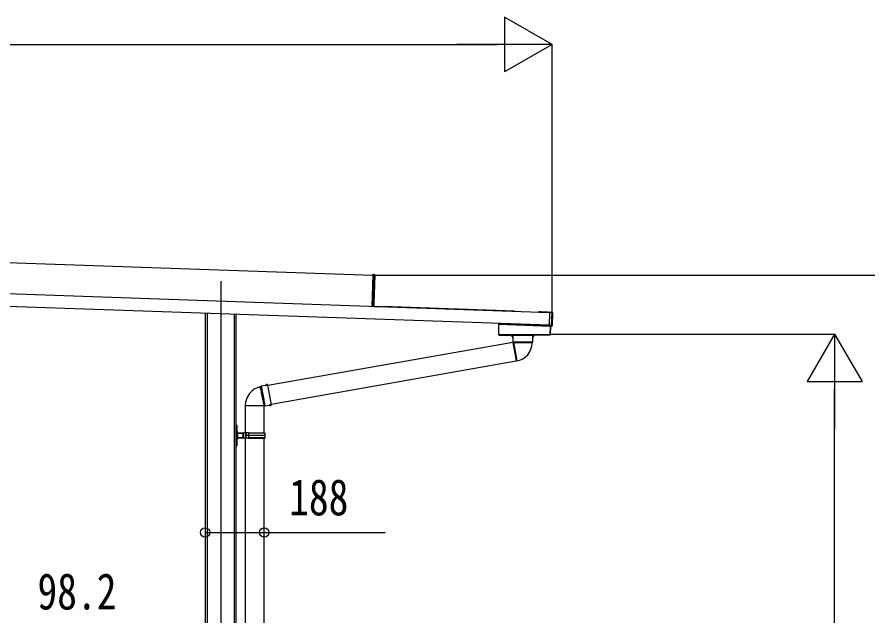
# Model space of a CAD drawing. Units: millimetres, scale not verified. Extents: x -14718 to 14718, y -10396 to 10396.
# Drawn here: x 6319 to 9029, y -6034 to -4126 of the extents above; entities that cross this region are included whole.
import ezdxf
from ezdxf.enums import TextEntityAlignment as Align

# ---------------------------------------------------------------- set-up
doc = ezdxf.new("R2010")
doc.units = ezdxf.units.MM
doc.header["$LTSCALE"] = 50
for name, color, linetype in [('0-3_YKK_12', 2, 'Continuous'), ('0-4_YKK_A1', 4, 'Continuous'), ('0-5_YKK_D', 6, 'Continuous')]:
    doc.layers.add(name, color=color, linetype=linetype)
doc.styles.add('ＭＳ ゴシック', font='')
doc.styles.get('ＭＳ ゴシック').set_extended_font_data('MS Gothic')

msp = doc.modelspace()

# ---------------------------------------------------------------- linework, layer by layer
at = {"layer": '0-3_YKK_12'}
msp.add_line((6967.57, -4967.5), (6967.57, -7888.8), dxfattribs=at)
at = {"layer": '0-4_YKK_A1'}
for p, q in [((3590.14, -4813.48), (7451.98, -4948.33)), ((8015.6, -5068.08), (3020.94, -4893.66)), ((8014.2, -5108.06), (3019.55, -4933.64)), ((7452.03, -4946.83), (7448.49, -5048.24)), ((7457.55, -4947.36), (7452.03, -4946.83)), ((7452.05, -4946.33), (7452.07, -4945.83)), ((7452.05, -4946.33), (7452.05, -4946.33)), ((7457.57, -4946.86), (7452.05, -4946.33)), ((7452.07, -4945.83), (7457.58, -4946.36)), ((7454.33, -5039.45), (7457.55, -4947.36)), ((7458.02, -4947.38), (7454.8, -5039.47)), ((7457.55, -4947.36), (7458.02, -4947.38)), ((7457.57, -4946.86), (7457.57, -4946.86)), ((7457.57, -4946.86), (7458.03, -4946.88)), ((7458.03, -4946.88), (7458.02, -4947.38)), ((7454.05, -5047.46), (7454.33, -5039.45)), ((7454.33, -5039.45), (7454.8, -5039.47)), ((7454.8, -5039.47), (7454.52, -5047.48)), ((7448.49, -5048.24), (7448.49, -5048.27)), ((7454.05, -5047.46), (7454.52, -5047.48)), ((7483.48, -5049.19), (7483.47, -5049.49)), ((7483.5, -5048.59), (7483.48, -5049.19)), ((7902.97, -5063.85), (7483.48, -5049.19)), ((7483.51, -5048.29), (7483.5, -5048.59)), ((7902.99, -5063.25), (7483.5, -5048.59)), ((7903.01, -5062.95), (7483.51, -5048.29)), ((7902.97, -5063.85), (7902.96, -5064.15)), ((7902.99, -5063.25), (7902.97, -5063.85)), ((7903.01, -5062.95), (7902.99, -5063.25)), ((7986.64, -5066.59), (7986.7, -5064.59)), ((7992.63, -5066.8), (7992.7, -5064.8)), ((7992.7, -5064.8), (8002.7, -5065.15)), ((8002.63, -5067.15), (8002.7, -5065.15)), ((8002.7, -5065.15), (8008.69, -5065.36)), ((8008.62, -5067.35), (8008.69, -5065.36)), ((8008.69, -5065.36), (8022.18, -5065.83)), ((8022.65, -5067.79), (8015.62, -5067.54)), ((8015.64, -5067.04), (8015.65, -5066.69)), ((8016.85, -5066.74), (8015.65, -5066.69)), ((8015.65, -5066.69), (8015.65, -5066.69)), ((8016.85, -5066.74), (8015.65, -5066.69)), ((8016.85, -5066.74), (8016.85, -5066.74)), ((8017.19, -5065.65), (8017.15, -5066.75)), ((8017.45, -5066.65), (8023.15, -5066.84)), ((8017.45, -5066.65), (8017.45, -5066.72)), ((8021.22, -5108.84), (8022.65, -5067.79)), ((8023.15, -5067.81), (8021.72, -5108.86)), ((8023.63, -5067.36), (8022.16, -5109.34)), ((8023.15, -5067.81), (8022.65, -5067.79)), ((8022.67, -5067.29), (8023.15, -5066.84)), ((8023.63, -5067.36), (8023.15, -5067.81)), ((6917.57, -5069.75), (6917.57, -7336.3)), ((6924.44, -5069.99), (6924.44, -7836.3)), ((7010.71, -5073.01), (7010.71, -7836.3)), ((7015.77, -5073.18), (7015.77, -7336.3)), ((8023.72, -5107.91), (8025.08, -5068.93)), ((7852.22, -5104.91), (7852.22, -5138.39)), ((7852.22, -5104.91), (7852.6, -5104.93)), ((7852.9, -5104.63), (7852.52, -5104.61)), ((7852.6, -5104.93), (7852.9, -5104.93)), ((7852.6, -5104.93), (7852.6, -5138.01)), ((7852.72, -5104.41), (7852.72, -5102.42)), ((7852.9, -5104.93), (7852.91, -5104.63)), ((7852.91, -5104.63), (8015.71, -5110.31)), ((7853.07, -5104.43), (7853.37, -5104.44)), ((7853.07, -5104.43), (7853.37, -5104.43)), ((7853.37, -5104.43), (7853.37, -5102.44)), ((8015.22, -5110.09), (7853.37, -5104.44)), ((8014.17, -5109.1), (8014.16, -5109.45)), ((8014.16, -5109.45), (8015.35, -5109.49)), ((8014.16, -5109.45), (8014.16, -5109.45)), ((8014.16, -5109.45), (8015.35, -5109.49)), ((8015.24, -5109.48), (8015.22, -5110.09)), ((8015.52, -5110.1), (8015.22, -5110.09)), ((8015.35, -5109.49), (8015.35, -5109.49)), ((8015.52, -5110.1), (8015.54, -5109.5)), ((8015.63, -5110.29), (8015.65, -5109.5)), ((8015.63, -5110.31), (8015.65, -5109.51)), ((8017.73, -5110.38), (8015.71, -5110.31)), ((8015.95, -5109.55), (8015.95, -5109.62)), ((8021.65, -5109.82), (8015.95, -5109.62)), ((8017.43, -5138.4), (8018.4, -5110.71)), ((8017.73, -5110.38), (8017.72, -5110.68)), ((8018.11, -5110.4), (8017.73, -5110.38)), ((8018.02, -5110.69), (8018.4, -5110.71)), ((8020.61, -5110.8), (8018.4, -5110.72)), ((8021.65, -5109.82), (8021.2, -5109.34)), ((8021.72, -5108.86), (8021.22, -5108.84)), ((8021.72, -5108.86), (8022.16, -5109.34)), ((7852.6, -5138.01), (7852.22, -5138.39)), ((7852.52, -5138.69), (7852.9, -5138.31)), ((7852.52, -5138.69), (8017.14, -5138.69)), ((7852.9, -5138.01), (7852.6, -5138.01)), ((7852.9, -5138.01), (7852.9, -5138.31)), ((7852.9, -5138.31), (8016.77, -5138.31)), ((7854.22, -5139.13), (7854.62, -5139.13)), ((7854.62, -5139.13), (7854.92, -5139.13)), ((7854.92, -5139.13), (7890.32, -5139.13)), ((7861.72, -5139.13), (7861.72, -5138.93)), ((7864.72, -5138.93), (7861.72, -5138.93)), ((7864.72, -5138.69), (7864.72, -5138.93)), ((7864.72, -5138.93), (7864.72, -5139.13)), ((7888.22, -5138.93), (7885.22, -5138.93)), ((7885.22, -5139.13), (7885.22, -5138.93)), ((7888.22, -5138.93), (7888.22, -5139.13)), ((7890.32, -5139.13), (7890.82, -5139.13)), ((7897.87, -5140.13), (7895.72, -5140.92)), ((7895.72, -5140.92), (7895.72, -5144.57)), ((7895.72, -5140.92), (7895.79, -5140.92)), ((7895.72, -5144.57), (7897.97, -5145.38)), ((7895.72, -5144.57), (7895.79, -5144.57)), ((7895.86, -5143.65), (7895.86, -5141.83)), ((7897.22, -5139.13), (7897.22, -5138.69)), ((7897.22, -5139.13), (7897.22, -5139.63)), ((7897.22, -5139.13), (7962.22, -5139.13)), ((7897.22, -5139.63), (7897.36, -5139.63)), ((7897.87, -5140.13), (7898, -5140.13)), ((7897.97, -5145.38), (7898.23, -5160.66)), ((7898.1, -5145.38), (7897.97, -5145.38)), ((7898, -5140.13), (7898.22, -5140.13)), ((7898.18, -5144.47), (7898.12, -5141.03)), ((7961.22, -5140.13), (7898.22, -5140.13)), ((7961.22, -5140.13), (7961.44, -5140.13)), ((7961.22, -5160.66), (7961.48, -5145.38)), ((7961.26, -5144.47), (7961.33, -5141.03)), ((7961.48, -5145.38), (7961.35, -5145.38)), ((7961.44, -5140.13), (7961.57, -5140.13)), ((7961.48, -5145.38), (7963.72, -5144.57)), ((7963.72, -5140.92), (7961.57, -5140.13)), ((7962.09, -5139.63), (7962.22, -5139.63)), ((7962.22, -5139.13), (7962.22, -5138.69)), ((7962.22, -5139.13), (7962.22, -5139.63)), ((7963.59, -5143.65), (7963.59, -5141.83)), ((7963.66, -5140.92), (7963.72, -5140.92)), ((7963.66, -5144.57), (7963.72, -5144.57)), ((7963.72, -5144.57), (7963.72, -5140.92)), ((8016.77, -5138.01), (8016.77, -5138.31)), ((8016.77, -5138.31), (8017.14, -5138.69)), ((8017.43, -5138.4), (8017.07, -5138.02)), ((7897.81, -5162.49), (7117.12, -5300.2)), ((7897.81, -5162.49), (7908.26, -5221.78)), ((7899.83, -5163.56), (7898.05, -5163.87)), ((7898.23, -5160.66), (7899.29, -5162.22)), ((7898.23, -5160.66), (7961.22, -5160.66)), ((7899.62, -5162.36), (7910.05, -5221.52)), ((7904.58, -5162.62), (7959.89, -5162.62)), ((7959.84, -5164.24), (7959.89, -5162.62)), ((7959.89, -5162.62), (7961.22, -5160.66)), ((7127.57, -5359.48), (7908.26, -5221.78)), ((7908.02, -5220.4), (7909.79, -5220.09)), ((7094.97, -5304.1), (7093.39, -5304.44)), ((7096.67, -5302.46), (7094.97, -5304.1)), ((7094.97, -5304.1), (7104.57, -5358.57)), ((7111.67, -5299.54), (7096.67, -5302.46)), ((7096.67, -5302.46), (7102.14, -5333.47)), ((7112.08, -5297.19), (7111.67, -5299.54)), ((7111.69, -5299.67), (7111.67, -5299.54)), ((7115.68, -5296.56), (7112.08, -5297.19)), ((7112.08, -5297.19), (7112.1, -5297.25)), ((7112.6, -5299.6), (7115.98, -5298.94)), ((7113.01, -5297.17), (7114.8, -5296.85)), ((7116.82, -5298.54), (7115.68, -5296.56)), ((7115.68, -5296.56), (7115.69, -5296.62)), ((7116.82, -5298.54), (7116.85, -5298.67)), ((7116.85, -5298.67), (7127.86, -5361.15)), ((7102.14, -5333.47), (7107.6, -5364.49)), ((7045.62, -5363.42), (7105.69, -5363.42)), ((7045.67, -5360.9), (7045.67, -5450.3)), ((7105.87, -5450.3), (7105.87, -5361.19)), ((7105.88, -5363.72), (7107.6, -5364.49)), ((7107.6, -5364.49), (7122.7, -5362.09)), ((7122.7, -5362.09), (7122.68, -5361.96)), ((7122.7, -5362.09), (7123.89, -5364.16)), ((7123.88, -5364.1), (7123.89, -5364.16)), ((7123.89, -5364.16), (7127.49, -5363.53)), ((7124.77, -5363.87), (7126.56, -5363.55)), ((7127.48, -5363.47), (7127.49, -5363.53)), ((7127.49, -5363.53), (7127.89, -5361.27)), ((7127.86, -5361.15), (7127.89, -5361.27)), ((7016.77, -5432.1), (7015.77, -5432.1)), ((7016.77, -5432.1), (7016.77, -5425.8)), ((7016.77, -5459.3), (7016.77, -5432.1)), ((7018.77, -5426.71), (7018.95, -5432.43)), ((7016.77, -5459.3), (7015.77, -5459.3)), ((7016.77, -5459.3), (7019.77, -5459.3)), ((7016.77, -5486.5), (7016.77, -5459.3)), ((7019.77, -5459.3), (7018.95, -5486.17)), ((7019.77, -5459.3), (7020.77, -5459.3)), ((7020.48, -5450.06), (7020.58, -5453.3)), ((7020.58, -5465.3), (7020.48, -5468.54)), ((7037.77, -5453.3), (7020.59, -5453.3)), ((7020.59, -5453.3), (7020.77, -5459.3)), ((7020.77, -5459.3), (7020.59, -5465.3)), ((7020.59, -5465.3), (7037.77, -5465.3)), ((7021.44, -5450.3), (7037.77, -5450.3)), ((7037.77, -5468.3), (7021.44, -5468.3)), ((7037.77, -5450.3), (7040.77, -5450.3)), ((7037.77, -5453.3), (7037.77, -5450.3)), ((7037.77, -5454.8), (7037.77, -5453.3)), ((7040.77, -5454.8), (7037.77, -5454.8)), ((7037.77, -5454.81), (7037.77, -5463.8)), ((7038.76, -5454.81), (7037.77, -5454.81)), ((7038.76, -5463.8), (7037.77, -5463.8)), ((7037.77, -5463.8), (7040.77, -5463.8)), ((7037.77, -5465.3), (7037.77, -5463.8)), ((7037.77, -5468.3), (7037.77, -5465.3)), ((7040.77, -5468.3), (7037.77, -5468.3)), ((7040.77, -5454.81), (7038.76, -5454.81)), ((7038.76, -5463.8), (7038.76, -5454.81)), ((7040.77, -5463.8), (7038.76, -5463.8)), ((7048.77, -5450.3), (7040.77, -5450.3)), ((7045.67, -5468.3), (7045.67, -6278.8)), ((7048.78, -5454.81), (7046.77, -5454.81)), ((7048.78, -5463.8), (7046.77, -5463.8)), ((7048.77, -5463.8), (7046.77, -5463.8)), ((7048.77, -5454.8), (7048.77, -5450.3)), ((7048.77, -5468.3), (7048.77, -5463.8)), ((7048.78, -5450.3), (7048.78, -5454.81)), ((7055.8, -5450.3), (7048.78, -5450.3)), ((7048.78, -5459.3), (7048.78, -5454.81)), ((7048.78, -5463.8), (7048.78, -5459.3)), ((7055.28, -5459.3), (7048.78, -5459.3)), ((7048.78, -5468.3), (7048.78, -5463.8)), ((7055.8, -5468.3), (7048.78, -5468.3)), ((7055.28, -5459.3), (7055.28, -5459.3)), ((7055.28, -5459.3), (7055.28, -5459.3)), ((7055.37, -5459.3), (7055.37, -5459.3)), ((7109.27, -5459.3), (7055.54, -5459.3)), ((7056.04, -5450.3), (7055.8, -5450.3)), ((7056.04, -5468.3), (7055.8, -5468.3)), ((7056.04, -5450.3), (7056.44, -5450.3)), ((7056.04, -5468.3), (7056.44, -5468.3)), ((7056.44, -5450.3), (7107.77, -5450.3)), ((7056.44, -5468.3), (7107.77, -5468.3)), ((7108.77, -5452.3), (7057.47, -5452.3)), ((7108.77, -5466.3), (7057.47, -5466.3)), ((7105.87, -6278.8), (7105.87, -5468.3)), ((7107.77, -5452.3), (7107.77, -5450.3)), ((7107.77, -5468.3), (7107.77, -5466.3)), ((7016.77, -5486.5), (7015.77, -5486.5)), ((7015.77, -5492.8), (7016.77, -5492.8)), ((7016.77, -5486.5), (7018.95, -5486.17)), ((7016.77, -5492.8), (7016.77, -5486.5)), ((7016.77, -5492.8), (7018.77, -5491.89)), ((7018.95, -5486.17), (7018.77, -5491.89))]:
    msp.add_line(p, q, dxfattribs=at)
for points in [[(7452.03, -4946.83), (7452.05, -4946.33), (7457.57, -4946.86)], [(7454.53, -5047.32), (7454.58, -5047.34), (7454.62, -5047.36)], [(7454.82, -5047.49), (7454.62, -5047.51), (7454.53, -5047.52)], [(7454.8, -5047.99), (7479.49, -5048.85), (7479.47, -5049.35)], [(7454.82, -5047.49), (7479.51, -5048.35), (7479.49, -5048.85)], [(7980.21, -5064.36), (7980.14, -5066.36), (8015.38, -5067.59)], [(7980.21, -5064.36), (7986.7, -5064.59), (7992.7, -5064.8)], [(8014.17, -5109.1), (8014.18, -5108.6), (8015.62, -5067.54), (8015.64, -5067.04)], [(8015.64, -5067.04), (8022.67, -5067.29), (8022.65, -5067.79)], [(8017.45, -5066.72), (8017.39, -5066.72), (8017.35, -5066.73)], [(7853.07, -5102.43), (7853.07, -5104.43), (7852.72, -5104.41)], [(8014.18, -5108.6), (8021.22, -5108.84), (8021.2, -5109.34), (8014.17, -5109.1)], [(8015.86, -5109.53), (8015.89, -5109.54), (8015.95, -5109.55)], [(8016.77, -5138.01), (8017.07, -5138.02), (8018.02, -5110.69), (8017.72, -5110.68)], [(7885.22, -5138.69), (7885.22, -5138.93), (7864.72, -5138.93)], [(7895.79, -5140.92), (7897.23, -5140.4), (7898, -5140.13)], [(7898.1, -5145.38), (7897.28, -5145.09), (7895.79, -5144.57)], [(7898.12, -5141.03), (7897.23, -5141.34), (7895.86, -5141.83)], [(7895.86, -5143.65), (7897.28, -5144.15), (7898.18, -5144.47)], [(7961.26, -5144.47), (7962.17, -5144.15), (7963.59, -5143.65)], [(7963.59, -5141.83), (7962.22, -5141.34), (7961.33, -5141.03)], [(7963.66, -5144.57), (7962.17, -5145.09), (7961.35, -5145.38)], [(7961.44, -5140.13), (7962.21, -5140.4), (7963.66, -5140.92)], [(7899.62, -5162.36), (7899.28, -5162.19), (7899.31, -5162.21)], [(7959.84, -5164.24), (7959.81, -5164.19), (7959.16, -5164.03), (7957.66, -5163.89), (7955.41, -5163.77), (7952.36, -5163.66), (7948.76, -5163.56), (7944.51, -5163.46), (7939.96, -5163.37), (7934.98, -5163.28), (7930, -5163.19), (7924.86, -5163.1), (7920, -5163.01), (7915.28, -5162.92), (7911.1, -5162.82), (7907.33, -5162.72), (7904.58, -5162.62)], [(7105.89, -5363.7), (7105.83, -5363.61), (7105.69, -5363.42), (7105.67, -5363.39), (7105.54, -5363.13), (7105.12, -5361.45), (7104.57, -5358.57), (7104, -5355.89), (7103.27, -5352.3), (7102.42, -5348.09), (7101.54, -5343.59), (7100.58, -5338.69), (7099.63, -5333.79), (7098.65, -5328.75), (7097.72, -5324), (7096.81, -5319.4), (7096, -5315.34), (7095.25, -5311.7), (7094.63, -5308.79), (7094.1, -5306.53), (7093.71, -5305.09), (7093.44, -5304.46), (7093.39, -5304.44)], [(7111.69, -5299.67), (7111.83, -5298.82), (7112.1, -5297.25)], [(7113.01, -5297.17), (7112.76, -5298.66), (7112.6, -5299.6)], [(7115.98, -5298.94), (7115.52, -5298.12), (7114.8, -5296.85)], [(7115.69, -5296.62), (7116.45, -5297.96), (7116.85, -5298.67)], [(7123.88, -5364.1), (7123.1, -5362.72), (7122.68, -5361.96)], [(7123.56, -5361.72), (7125.27, -5361.45), (7126.96, -5361.19)], [(7123.56, -5361.72), (7124.03, -5362.56), (7124.77, -5363.87)], [(7126.56, -5363.55), (7126.8, -5362.12), (7126.96, -5361.19)], [(7127.86, -5361.15), (7127.73, -5361.95), (7127.48, -5363.47)], [(7018.77, -5426.71), (7016.77, -5425.8), (7015.77, -5425.8)], [(7016.77, -5432.1), (7018.95, -5432.43), (7019.77, -5459.3)], [(7048.77, -5468.3), (7040.77, -5468.3), (7040.77, -5450.3)], [(7048.77, -5454.8), (7046.77, -5454.8), (7046.77, -5463.8)], [(7055.54, -5459.3), (7055.37, -5459.3), (7055.28, -5459.3), (7048.78, -5459.3)], [(7055.8, -5450.3), (7055.41, -5454.76), (7055.28, -5459.3)]]:
    msp.add_lwpolyline(points, dxfattribs=at)
msp.add_lwpolyline([(7852.9, -5138.01), (7852.9, -5104.93), (8017.72, -5110.68), (8016.77, -5138.01)], close=True, dxfattribs=at)
for centre, radius, start, end in [((7455.51, -4947.04), 2.07, 351.06854, 4.93146), ((7455.52, -4946.54), 2.07, 351.06854, 4.93146), ((7457.52, -4947.36), 0.5, 358, 84.5), ((7457.54, -4946.86), 0.5, 358, 84.5), ((7448.54, -5048.24), 0.046, 175.29565, 214.77267), ((7455.05, -5047.5), 1, 178, 198.10214), ((7457.27, -5047.81), 3.17, 180.02593, 184.48569), ((7454.21, -5049.31), 1.51, 74.62836, 93.96537), ((7456.61, -5070.74), 22.82, 94.53647, 96.28466), ((7455.02, -5047.5), 0.5, 178, 268), ((7455.04, -5047), 0.5, 178, 268), ((7454.82, -5047.75), 0.242, 207.21704, 266.19947), ((7455.04, -5047.23), 0.765, 234.9594, 266.94829), ((7454.84, -5047.25), 0.242, 207.21704, 266.19947), ((7455.06, -5046.73), 0.765, 234.9594, 266.94829), ((8017.09, -5062.73), 4.01, 266.55184, 273.90119), ((8022.08, -5068.83), 3, 358, 88), ((8022.65, -5067.79), 0.501, 358.24971, 87.75029), ((7852.9, -5104.93), 0.3, 88.05611, 180.04719), ((7852.9, -5104.93), 0.3, 88.19064, 179.87538), ((7852.9, -5104.93), 0.3, 90.16173, 180.04449), ((7852.9, -5104.79), 0.159, 86.02272, 89.97728), ((8015.34, -5113.2), 3.71, 81.82188, 89.76035), ((8015.72, -5110.11), 0.2, 178, 268), ((8017.72, -5110.68), 0.3, 357.94657, 87.94647), ((8020.72, -5107.8), 3, 268, 358), ((8021.22, -5108.84), 0.501, 268.24971, 357.75029), ((7852.91, -5138.01), 0.301, 180.24971, 269.75029), ((7861.42, -5138.93), 0.3, 0, 54.36863), ((7888.52, -5138.93), 0.3, 125.63137, 180), ((7893.12, -5141.58), 2.75, 354.81691, 13.99327), ((7892.21, -5143.83), 3.66, 348.38866, 2.80116), ((7898.22, -5139.13), 1, 180, 270), ((7898.22, -5139.63), 1, 180, 220.49583), ((7895.56, -5140.91), 2.56, 357.19737, 17.56812), ((7896.29, -5144.75), 1.92, 340.91849, 8.46572), ((7961.22, -5139.13), 1, 270, 0), ((7963.77, -5144.7), 2.51, 174.83553, 195.78026), ((7963.24, -5140.82), 1.93, 159.00896, 186.22555), ((7961.22, -5139.63), 1, 319.50417, 0), ((7967.24, -5141.65), 3.66, 168.38866, 182.80116), ((7966.33, -5143.9), 2.75, 174.81691, 193.99327), ((8016.77, -5138.01), 0.301, 270.23913, 357.76087), ((7903.44, -5136.5), 26.14, 261.58885, 272.50926), ((7899.57, -5162.13), 60.3, 280, 358.00006), ((7105.92, -5363.42), 60.3, 101.99843, 180), ((7112, -5297.78), 1.92, 260.91849, 288.46572), ((7112.2, -5293.6), 3.66, 268.38866, 282.80116), ((7114.57, -5294.11), 2.75, 274.81691, 293.99327), ((7115.66, -5296.4), 2.56, 277.19737, 297.56812), ((7123.77, -5364.23), 2.51, 94.83553, 115.78026), ((7125, -5366.61), 2.75, 94.81691, 113.99327), ((7127.37, -5367.12), 3.66, 88.38866, 102.80116), ((7127.5, -5363.04), 1.93, 79.00896, 106.22555), ((7021.44, -5448.3), 2, 181.7624, 241.44015), ((7021.44, -5470.3), 2, 118.55985, 178.2376), ((7021.44, -5448.3), 2, 241.44015, 270), ((7021.44, -5470.3), 2, 90, 118.55985), ((7055.33, -5459.52), 0.226, 80.79578, 102.71983), ((7133.17, -5459.31), 77.89, 179.99307, 186.62466), ((7136.29, -5459.28), 80.75, 173.61461, 180.01355), ((7136.29, -5459.32), 80.75, 179.98461, 186.38348), ((7057.6, -5467.9), 1.61, 94.66451, 194.14319), ((7057.66, -5450.65), 1.66, 167.69464, 263.49512), ((7058.24, -5450.5), 1.81, 173.59328, 264.82407), ((7058.3, -5468.15), 1.86, 96.97139, 184.61125), ((7060.02, -5459.3), 49.25, 0, 8.17123), ((7060.02, -5459.3), 49.25, 351.83186, 0.00306)]:
    msp.add_arc(centre, radius, start, end, dxfattribs=at)
for centre, major_axis, ratio, start_param, end_param in [((7461.55, -5048.73), (13.07, -0.46), 0.061163, 2.1795146, 3.1041886), ((7461.57, -5048.73), (13.07, -0.46), 0.038227, 2.1795146, 3.1415927), ((8016.85, -5066.7), (0.6, -0.021), 0.061163, 4.712389, 6.2831853), ((8017.44, -5066.95), (-0.01, -0.3), 0.998135, 3.1415927, 3.9545103), ((8023.13, -5067.35), (0.367, 0.342), 0.99628, 5.4996506, 7.06672), ((7852.52, -5104.91), (-0.3, 0.01), 0.998133, 4.7490956, 6.3180268), ((7852.52, -5104.41), (-0.2, 0.007), 0.998133, 1.607503, 3.1764341), ((7852.6, -5104.43), (0, 0.5), 0.061125, 3.1027435, 3.1394501), ((7852.9, -5104.43), (0.007, 0.2), 0.854479, 3.1782993, 4.712389), ((7852.9, -5104.43), (0.47, -0.016), 0.425228, 4.7490956, 6.2831853), ((7852.9, -5104.43), (-0.011, 0.2), 0.151815, 3.0913179, 3.1280246), ((7852.87, -5104.42), (0.201, -0.007), 0.992577, 6.2831853, 6.3180268), ((7852.87, -5104.42), (-0.501, 0.017), 0.998133, 3.1415927, 3.1764341), ((8015.72, -5110.11), (0.5, -0.017), 0.4, 3.1415927, 4.712389), ((8015.35, -5109.52), (0.6, -0.021), 0.061163, 6.2831853, 7.8539816), ((8015.96, -5109.32), (-0.01, -0.3), 0.998135, 5.4691958, 6.2831853), ((8018.1, -5110.7), (0.3, -0.01), 0.998135, 0, 1.5707963), ((8021.66, -5109.32), (0.342, -0.367), 0.99628, 5.4996506, 7.06672), ((7852.52, -5138.39), (0.213, 0.213), 0.99628, 2.358058, 3.9251274), ((8017.13, -5138.39), (-0.209, 0.217), 0.996405, 2.3754474, 3.9077379), ((7020.59, -5453.14), (1, 0.031), 0.162205, 3.1415927, 4.7026633), ((7020.59, -5465.46), (1, -0.031), 0.162205, 1.580522, 3.1415927), ((7020.68, -5456.3), (-0.1, 3), 0.333136, 6.2716543, 6.28138), ((7020.68, -5462.3), (0.1, 3), 0.333136, 3.143398, 3.1531236), ((7037.77, -5452.81), (3, 0), 0.162278, 4.712389, 6.2831853), ((7037.77, -5465.79), (3, 0), 0.162278, 6.2831853, 7.8539816)]:
    msp.add_ellipse(centre, major_axis=major_axis, ratio=ratio, start_param=start_param, end_param=end_param, dxfattribs=at)
at = {"layer": '0-5_YKK_D'}
for p, q in [((8022.57, -4213.13), (7871.01, -4125.63)), ((7871.01, -4125.63), (7871.01, -4300.63)), ((3187.57, -4213.13), (7847.57, -4213.13)), ((8022.57, -4213.13), (7719.46, -4213.13)), ((8022.57, -4213.13), (7871.01, -4300.63)), ((8022.57, -5067.81), (8022.57, -4212.13)), ((7455.96, -4948.13), (9823.57, -4948.13)), ((8015.72, -5136.13), (8923.57, -5136.13)), ((8922.57, -5136.13), (8835.07, -5287.69)), ((8922.57, -5136.13), (9010.07, -5287.69)), ((8922.57, -5136.13), (8922.57, -5439.24)), ((8835.07, -5287.69), (9010.07, -5287.69)), ((8922.57, -7161.13), (8922.57, -5311.13))]:
    msp.add_line(p, q, dxfattribs=at)
msp.add_lwpolyline([(6917.57, -5768.3), (7105.87, -5768.3), (7490.97, -5768.3)], dxfattribs=at)
for centre in [(6917.57, -5768.3), (7105.87, -5768.3)]:
    msp.add_circle(centre, 14.88, dxfattribs=at)

# ---------------------------------------------------------------- texts
at = {"layer": '0-5_YKK_D', "style": 'ＭＳ ゴシック', "width": 0.8}
for s, p in [('188', (7185.37, -5748.3)), ('98.2', (6383.77, -6048.3))]:
    msp.add_text(s, height=115.5, dxfattribs=at).set_placement(p, align=Align.BOTTOM_LEFT)

doc.saveas('drawing.dxf')
